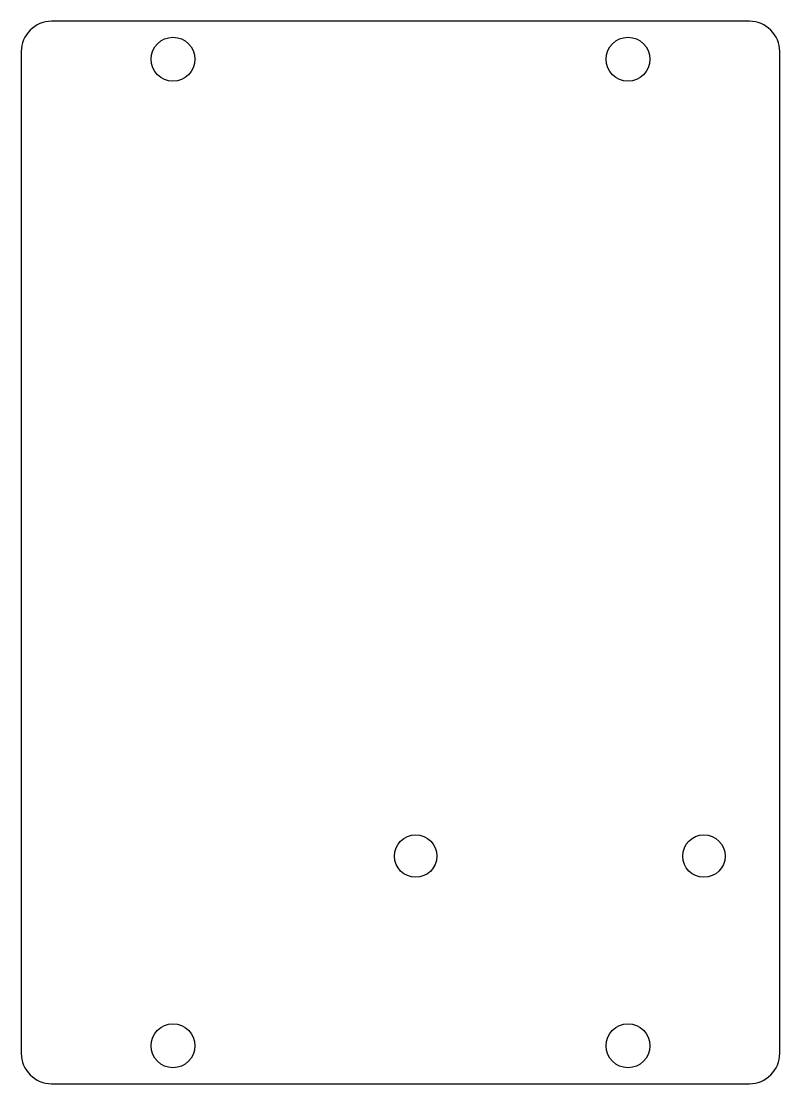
# Model space of a CAD drawing. Header units: inches. Extents: x -1.25 to 1.25, y -1.75 to 1.75.
import ezdxf

# ---------------------------------------------------------------- set-up
doc = ezdxf.new("R2010")
doc.units = ezdxf.units.IN
doc.layers.get('0').update_dxf_attribs({"linetype": 'CONTINUOUS'})

msp = doc.modelspace()

# ---------------------------------------------------------------- linework, layer by layer
msp.add_lwpolyline([(-1.25, -1.65, 0.414214), (-1.15, -1.75), (1.15, -1.75, 0.414214), (1.25, -1.65), (1.25, 1.65, 0.414214), (1.15, 1.75), (-1.15, 1.75, 0.414214), (-1.25, 1.65)], format="xyb", close=True)
for centre, radius in [((-0.75, 1.625), 0.0723), ((0.75, 1.625), 0.0723), ((0.05, -1), 0.07), ((1, -1), 0.07), ((-0.75, -1.625), 0.0723), ((0.75, -1.625), 0.0723)]:
    msp.add_circle(centre, radius)

doc.saveas('drawing.dxf')
